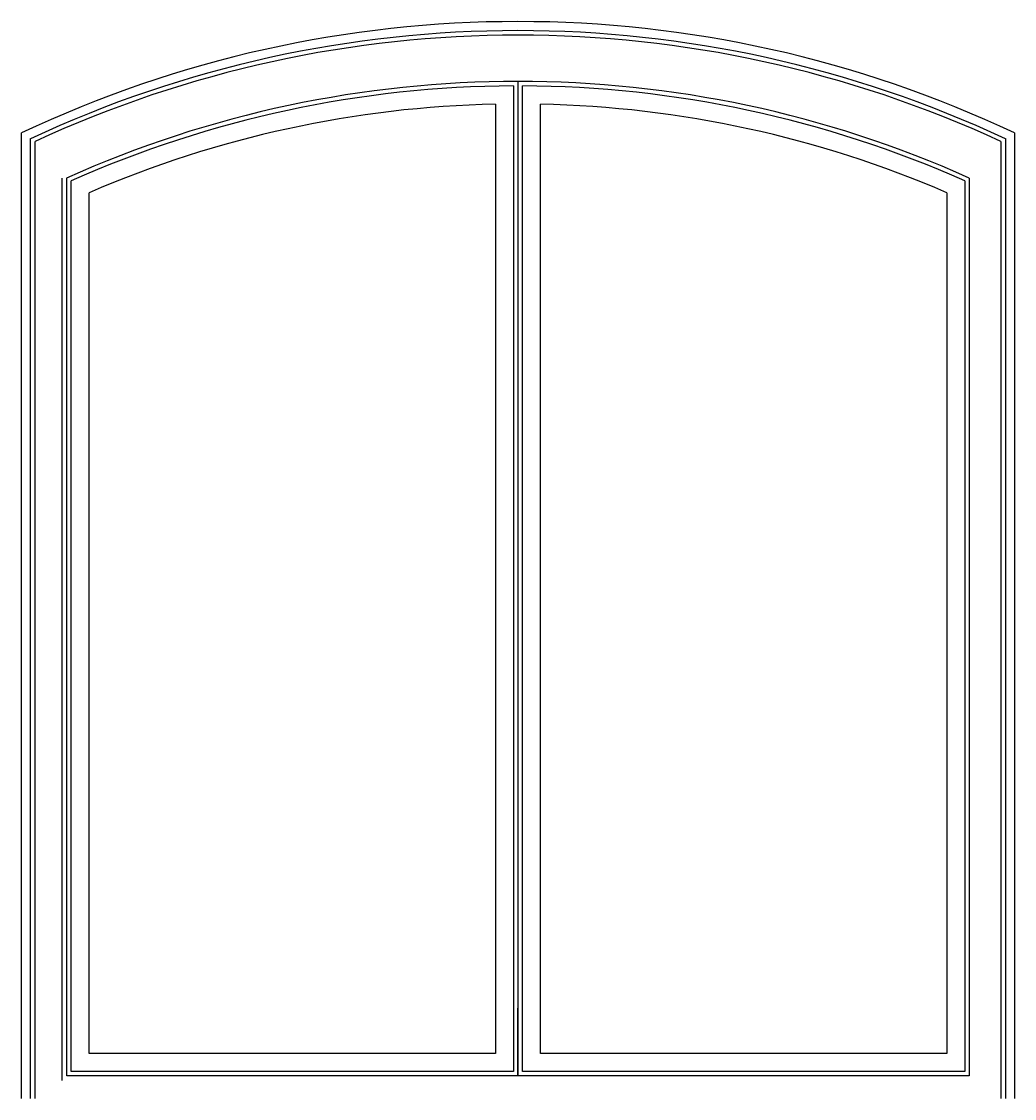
# Model space of a CAD drawing. Extents: x 178.26 to 180.46, y 317.66 to 320.05.
import ezdxf

# ---------------------------------------------------------------- set-up
doc = ezdxf.new("R2010")
doc.units = 0
doc.header["$LTSCALE"] = 0.05
doc.header["$MEASUREMENT"] = 0
doc.layers.get('0').update_dxf_attribs({"linetype": 'CONTINUOUS'})

msp = doc.modelspace()

# ---------------------------------------------------------------- linework, layer by layer
for p, q in [((178.2602, 317.6631), (178.2602, 319.8031)), ((180.4602, 319.8031), (180.4602, 317.6631)), ((178.2802, 317.6631), (178.2802, 319.7904)), ((178.2902, 317.6631), (178.2902, 319.784)), ((180.4302, 319.784), (180.4302, 317.6631)), ((180.4402, 319.7904), (180.4402, 317.6631)), ((178.3502, 317.7031), (178.3502, 319.7031))]:
    msp.add_line(p, q)
for points in [[(179.3602, 319.9173), (179.3602, 317.7131), (178.3602, 317.7131), (178.3602, 317.7131), (178.3602, 319.7031)], [(179.3502, 319.9072), (179.3502, 317.7231), (178.3702, 317.7231), (178.3702, 319.6966)], [(180.3502, 319.6966), (180.3502, 317.7231), (179.3702, 317.7231), (179.3702, 317.7231), (179.3702, 319.9072)], [(179.3102, 319.8667), (179.3102, 317.7631), (178.4102, 317.7631), (178.4102, 319.6705)], [(180.3102, 319.6705), (180.3102, 317.7631), (180.3102, 317.7631), (179.4102, 317.7631), (179.4102, 317.7631), (179.4102, 319.8667)], [(180.3602, 319.7031), (180.3602, 317.7131), (179.3602, 317.7131), (179.3602, 317.8631)]]:
    msp.add_lwpolyline(points)
for radius, start, end in [(2.5742, 64.703, 115.297), (2.5542, 64.9868, 115.0132), (2.5442, 65.1302, 114.8698), (2.4416, 65.8219, 114.1781), (2.4316, 90.2356, 114.0257), (2.4316, 65.9743, 89.7644), (2.3916, 91.198, 113.4051), (2.3916, 66.5949, 88.802)]:
    msp.add_arc((179.3602, 317.4757), radius, start, end)

doc.saveas('drawing.dxf')
